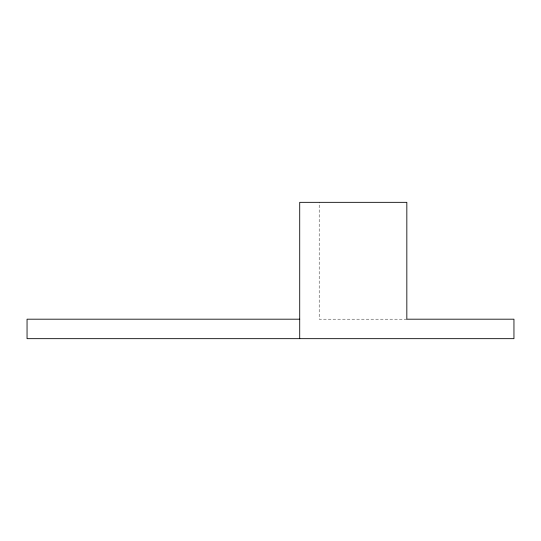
<?xml version="1.0" encoding="UTF-8"?>
<svg xmlns="http://www.w3.org/2000/svg" width="541" height="541" viewBox="0 0 541 541"><rect width="100%" height="100%" fill="white"/><g stroke="black" fill="none" stroke-linecap="round" stroke-linejoin="round"><path stroke-width="0.41" stroke-dasharray="2.71 2.03" d="M406.832 319.19L319.19 319.19L319.19 202.334"/><path stroke-width="0.81" d="M299.714 319.19L27.05 319.19L27.05 338.666L513.95 338.666L513.95 319.19L406.832 319.19L406.832 202.334L299.714 202.334L299.714 338.666"/></g></svg>
